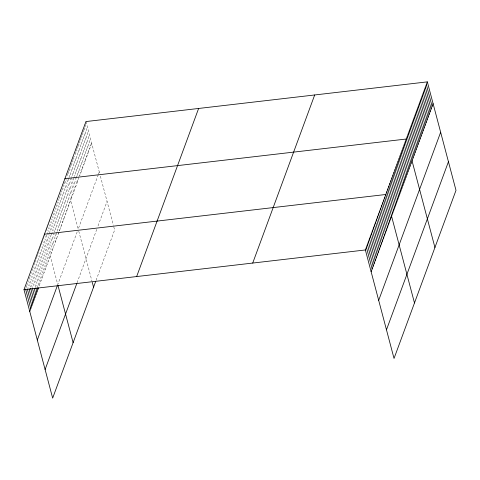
<?xml version="1.0" encoding="UTF-8"?>
<svg xmlns="http://www.w3.org/2000/svg" width="480" height="480" viewBox="0 0 480 480"><rect width="100%" height="100%" fill="white"/><g stroke="black" fill="none" stroke-linecap="round" stroke-linejoin="round"><path stroke-width="0.36" stroke-dasharray="2.4 1.8" d="M91.716 143.322L79.674 175.98L74.484 156.33M77.184 231.864L57.756 284.562L44.634 234.888M98.274 174.66L78.21 229.092L65.082 179.418M98.526 173.982L99.276 171.936M77.052 282.84L96.78 229.32M98.034 225.918L107.064 201.42M96.066 280.386L114.624 230.04L113.724 226.632M85.968 121.56L99.648 173.34M100.386 176.148L113.364 225.27M84.96 124.284L90.714 146.046M84.144 127.71L89.706 148.764M82.956 129.726L88.704 151.488M81.954 132.45L87.702 154.206M80.952 135.168L86.7 156.93M79.944 137.892L85.698 159.654M78.942 140.616L84.69 162.372M78.126 144.036L83.688 165.096M76.938 146.058L82.686 167.814M75.936 148.776L81.684 170.538M75.114 152.202L80.682 173.262M72.924 156.942L78.672 178.704L38.952 286.458L33.57 266.1M71.922 159.666L77.67 181.422M71.1 163.086L74.628 176.424M74.814 177.126L76.668 184.146M69.912 165.108L73.068 177.042M73.254 177.744L75.66 186.87M69.096 168.528L71.322 176.952M71.508 177.654L74.658 189.588M68.094 171.252L69.576 176.868M69.762 177.57L73.656 192.312M66.906 173.274L68.016 177.486M68.202 178.188L72.654 195.03M66.828 179.502L71.652 197.754M78.762 231.198L91.938 281.058M63.876 181.488L69.624 203.25M62.85 184.26L68.604 206.022M62.016 187.74L67.578 208.794M60.81 189.81L66.558 211.572M59.97 193.284L65.532 214.344M58.95 196.056L64.512 217.116M57.738 198.132L63.492 219.888M56.718 200.904L62.466 222.666M55.884 204.378L61.446 225.438M54.858 207.15L60.42 228.21M53.652 209.226L59.4 230.982M52.812 212.7L58.38 233.76M51.792 215.472L56.058 231.618M56.244 232.32L57.354 236.532M50.586 217.548L56.334 239.304M49.56 220.32L55.308 242.076M48.726 223.794L50.952 232.218M51.132 232.92L54.288 244.854M47.7 226.566L53.268 247.626M46.494 228.642L52.242 250.398M46.398 234.924L51.222 253.17M43.428 236.958L49.176 258.72M42.588 240.438L48.156 261.492M41.382 242.508L47.13 264.264M40.356 245.28L46.11 267.042M39.336 248.052L45.084 269.814M38.502 251.532L44.064 272.586M37.476 254.304L43.038 275.364M36.27 256.374L42.018 278.136M35.43 259.848L40.998 280.908M34.41 262.626L39.972 283.68M32.55 268.872L37.374 287.124M31.716 272.346L35.61 287.088M30.69 275.124L33.846 287.058M29.484 277.194L32.262 287.724M28.644 280.668L30.498 287.688M27.624 283.44L28.734 287.652M26.418 285.516L27.156 288.324"/><path stroke-width="0.72" d="M95.562 281.748L52.662 398.13L24 289.656L85.968 121.56L427.338 81.87L456 190.344L394.032 358.44L365.376 249.96L427.338 81.87M29.748 311.418L38.442 287.844M37.308 340.032L57.504 285.258M45.102 369.516L76.794 283.536M136.656 276.558L198.618 108.462M252.72 263.064L314.688 94.968M371.124 271.722L433.086 103.626M378.684 300.336L440.652 132.246M386.472 329.82L448.44 161.724M64.896 178.716L406.272 139.02L434.934 247.494M44.448 234.186L385.824 194.49L414.48 302.964M24 289.656L365.376 249.96M426.336 84.588L432.084 106.35M425.334 87.312L431.082 109.068M424.332 90.03L430.08 111.792M423.324 92.754L429.078 114.516M422.322 95.478L428.07 117.234M421.32 98.196L427.068 119.958M420.318 100.92L426.066 122.676M419.316 103.638L425.064 125.4M418.308 106.362L424.062 128.124M417.306 109.08L423.054 130.842M416.304 111.804L422.052 133.566M415.302 114.528L421.05 136.284M414.3 117.246L420.048 139.008M413.292 119.97L419.046 141.726M412.29 122.688L418.038 144.45M411.288 125.412L417.036 147.174M410.286 128.136L416.034 149.892M409.284 130.854L415.032 152.616M408.276 133.578L414.03 155.334M407.274 136.296L413.022 158.058M405.246 141.792L411 163.554M404.226 144.564L409.974 166.326M403.206 147.342L408.954 169.098M402.18 150.114L407.928 171.876M401.16 152.886L406.908 174.648M400.134 155.664L405.888 177.42M399.114 158.436L404.862 180.192M398.094 161.208L403.842 182.97M397.068 163.98L402.816 185.742M396.048 166.758L401.796 188.514M395.022 169.53L400.776 191.286M394.002 172.302L399.75 194.064M392.982 175.074L398.73 196.836M391.956 177.852L397.704 199.608M390.936 180.624L396.684 202.386M389.91 183.396L395.664 205.158M388.89 186.168L394.638 207.93M387.87 188.946L393.618 210.702M386.844 191.718L392.592 213.48M384.798 197.262L390.552 219.024M383.778 200.04L389.526 221.796M382.758 202.812L388.506 224.574M381.732 205.584L387.48 227.346M380.712 208.356L386.46 230.118M379.686 211.134L385.44 232.89M378.666 213.906L384.414 235.668M377.646 216.678L383.394 238.44M376.62 219.456L382.368 241.212M375.6 222.228L381.348 243.984M374.574 225L380.322 246.762M373.554 227.772L379.302 249.534M372.528 230.55L378.282 252.306M371.508 233.322L377.256 255.078M370.488 236.094L376.236 257.856M369.462 238.866L375.21 260.628M368.442 241.644L374.19 263.4M367.416 244.416L373.17 266.178M366.396 247.188L372.144 268.95M92.298 282.42L93.558 287.19M57.942 285.264L73.11 342.66M37.56 287.826L37.926 289.23M35.796 287.79L36.906 292.002M34.212 288.456L35.886 294.774M32.448 288.426L34.86 297.552M30.684 288.39L33.84 300.324M29.106 289.056L32.814 303.096M27.342 289.026L31.794 305.868M25.578 288.99L30.774 308.646"/></g></svg>
